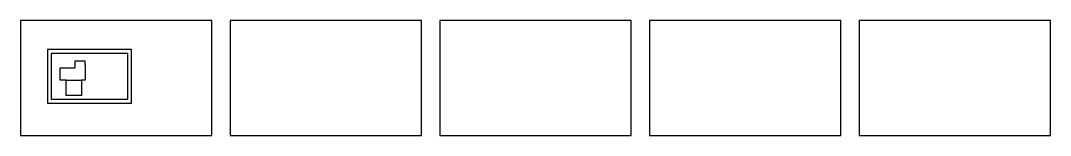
# Model space of a CAD drawing. Header units: inches. Extents: x 591 to 16752, y -1483 to 317.
import ezdxf

# ---------------------------------------------------------------- set-up
doc = ezdxf.new("R2010")
doc.units = ezdxf.units.IN
doc.header["$MEASUREMENT"] = 0
doc.layers.add('SS - Site_Property_Line_(116)', color=116, linetype='Continuous')

msp = doc.modelspace()

# ---------------------------------------------------------------- linework, layer by layer
for p, q in [((1607, -320), (1441, -320)), ((1441, -320), (1441, -424)), ((1607, -376), (1607, -320)), ((1211, -616), (1211, -424)), ((1211, -424), (1441, -424)), ((1607, -376), (1607, -616)), ((1307, -616), (1211, -616)), ((1307, -856), (1307, -616)), ((1307, -616), (1547, -616)), ((1547, -616), (1547, -856)), ((1607, -616), (1547, -616)), ((1547, -856), (1307, -856))]:
    msp.add_line(p, q)
for points in [[(591, -1483), (2991, -1483), (3591, -1483), (3591, 317), (591, 317)], [(3882, -1483), (6282, -1483), (6882, -1483), (6882, 317), (3882, 317)], [(7172, -1483), (9572, -1483), (10172, -1483), (10172, 317), (7172, 317)], [(10462, -1483), (12862, -1483), (13462, -1483), (13462, 317), (10462, 317)], [(13752, -1483), (16152, -1483), (16752, -1483), (16752, 317), (13752, 317)], [(1013, -976), (2333, -976), (2333, -136), (1013, -136)]]:
    msp.add_lwpolyline(points, close=True)
at = {"layer": 'SS - Site_Property_Line_(116)'}
msp.add_lwpolyline([(1073, -916), (2273, -916), (2273, -196), (1073, -196)], close=True, dxfattribs=at)

doc.saveas('drawing.dxf')
